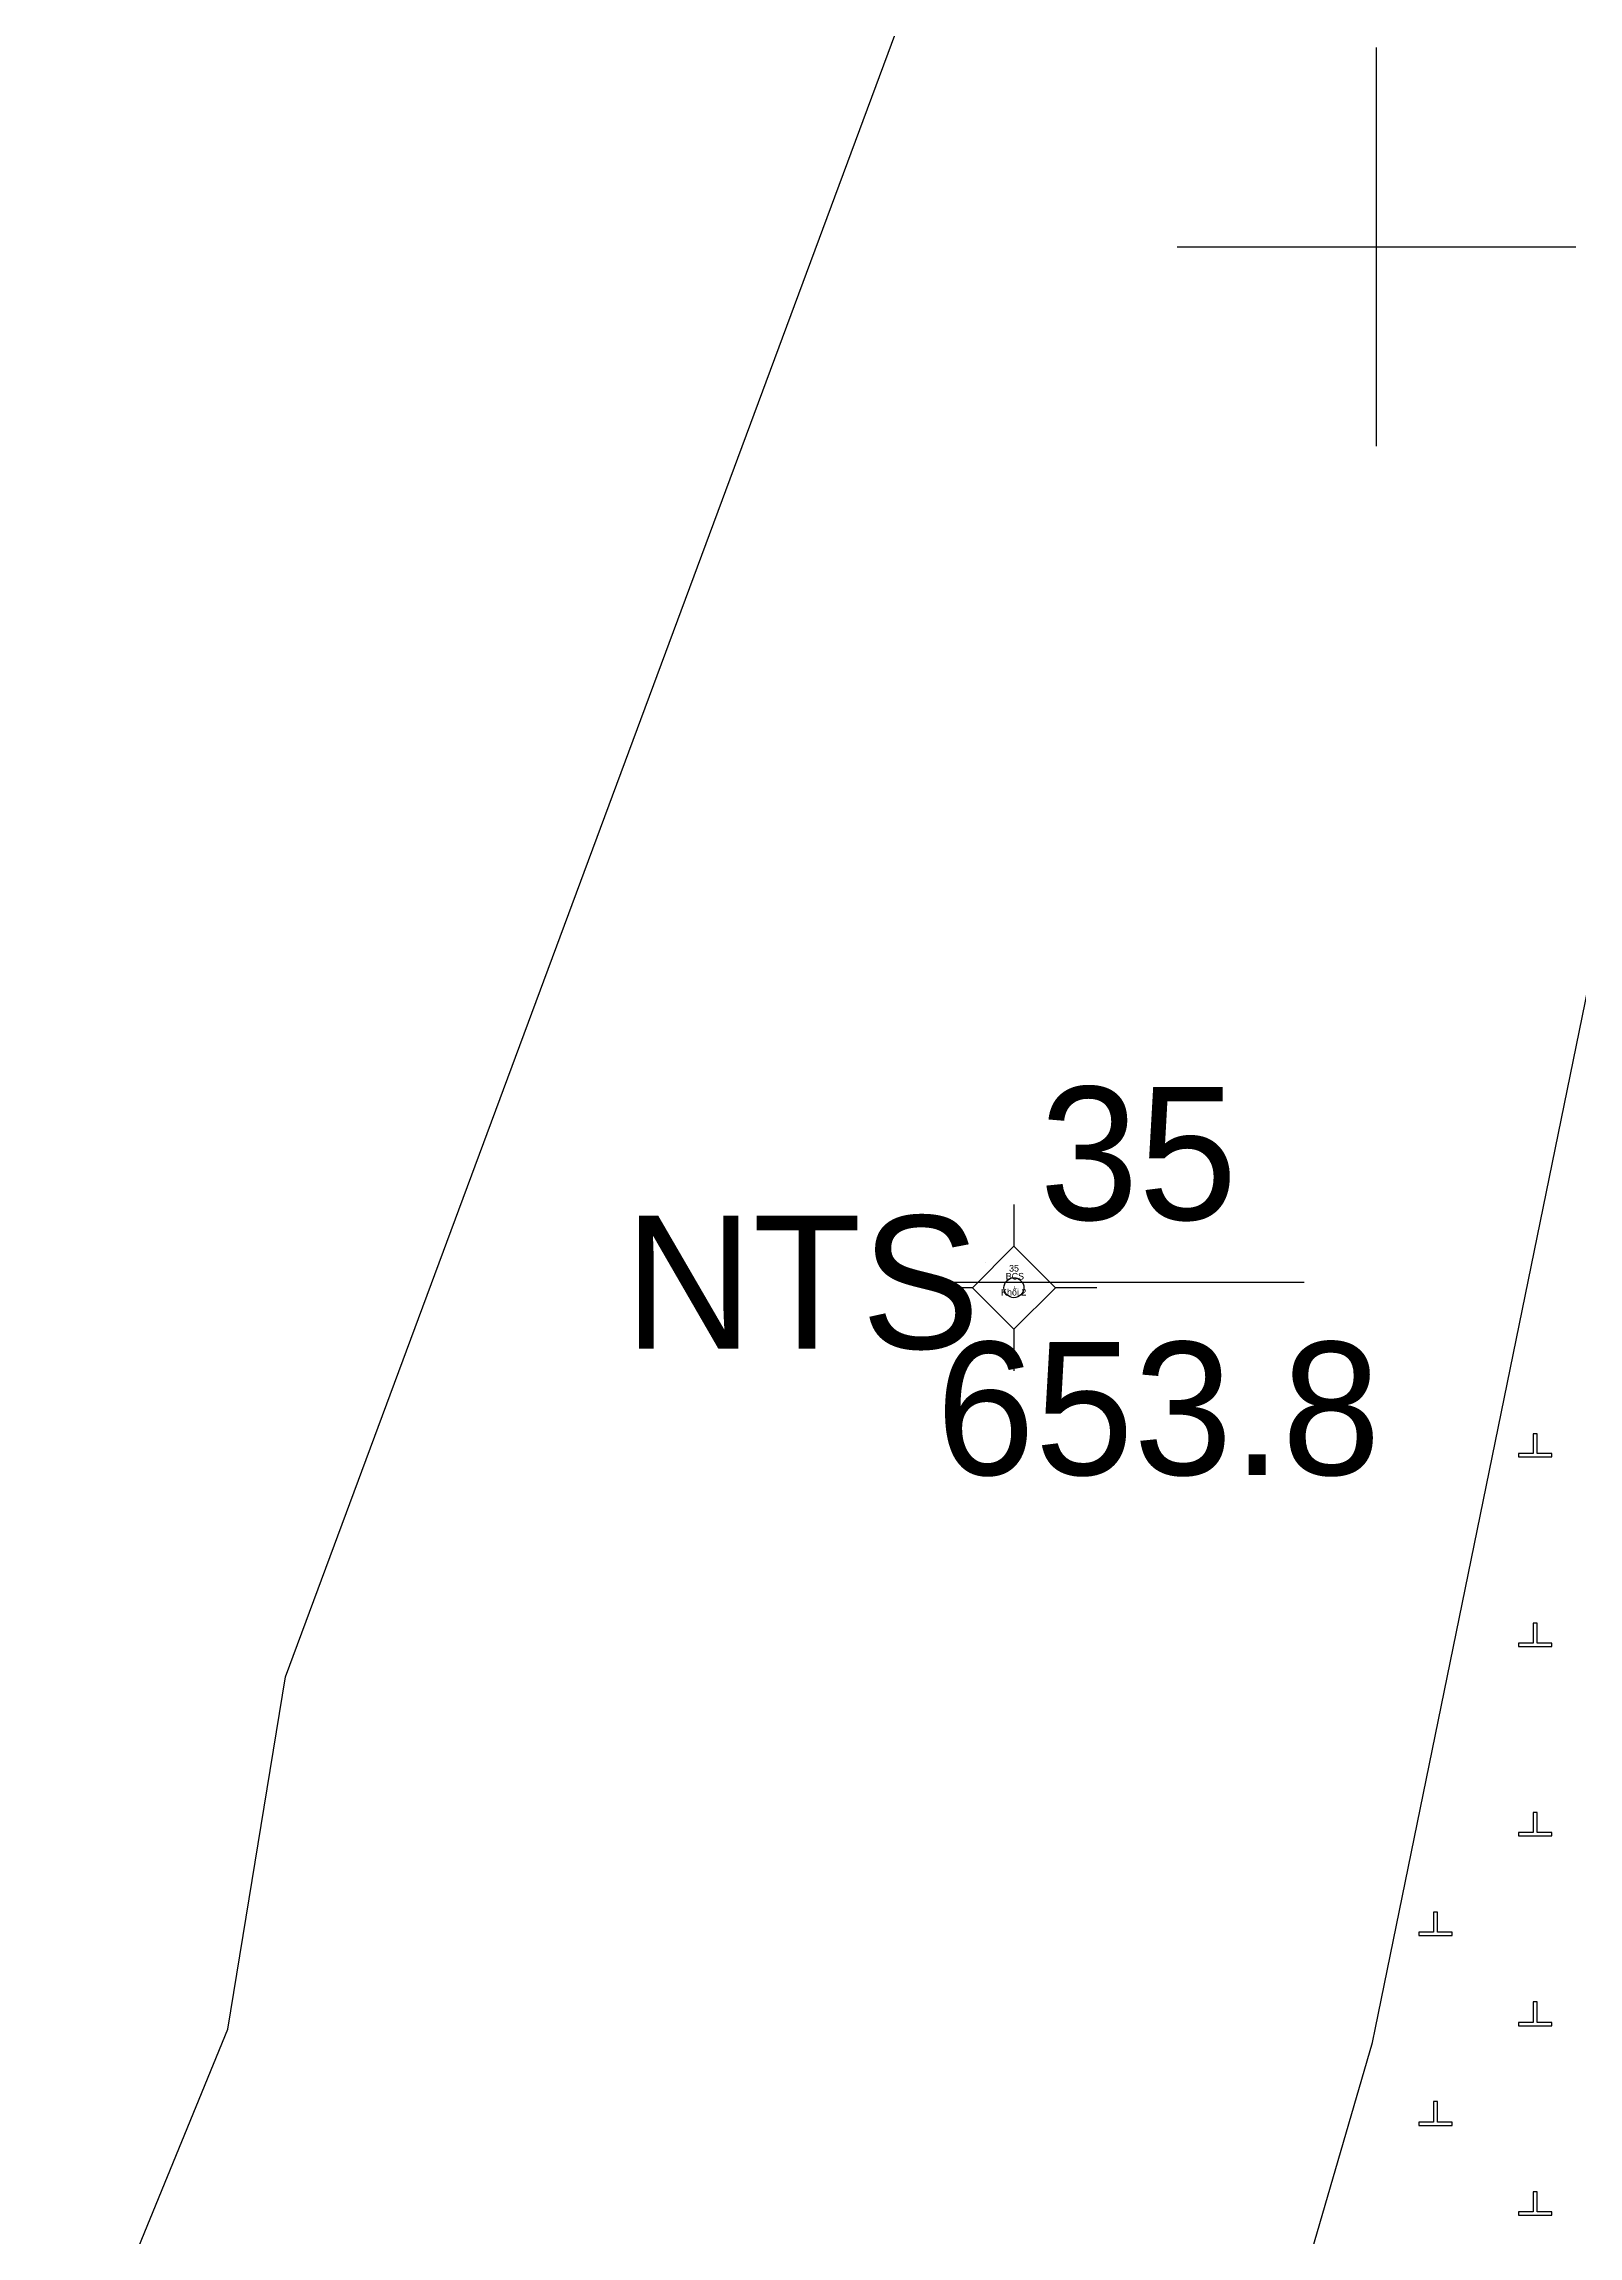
# Model space of a CAD drawing. Extents: x 550890 to 551618, y 1839259 to 1840146.
# Drawn here: x 551379.94 to 551403.04, y 1839870.06 to 1839903.06 of the extents above; entities that cross this region are included whole.
import ezdxf

# ---------------------------------------------------------------- set-up
doc = ezdxf.new("R2010")
doc.units = 0
for name, color, linetype in [('Level 11', 7, 'Continuous'), ('Level 13', 7, 'Continuous'), ('Level 15', 7, 'Continuous'), ('Level 19', 7, 'Continuous'), ('Level 2', 7, 'Continuous'), ('Level 31', 7, 'Continuous'), ('Level 4', 7, 'Continuous'), ('Level 63', 7, 'Continuous')]:
    doc.layers.add(name, color=color, linetype=linetype)

msp = doc.modelspace()

# ---------------------------------------------------------------- linework, layer by layer
at = {"layer": 'Level 11'}
for p, q in [((551394.543, 1839885.587), (551394.543, 1839884.962)), ((551394.543, 1839884.962), (551393.918, 1839884.337)), ((551395.168, 1839884.337), (551394.543, 1839884.962)), ((551393.918, 1839884.337), (551393.293, 1839884.337)), ((551393.918, 1839884.337), (551394.543, 1839883.712)), ((551394.543, 1839883.712), (551395.168, 1839884.337)), ((551395.793, 1839884.337), (551395.168, 1839884.337)), ((551394.543, 1839883.712), (551394.543, 1839883.087))]:
    msp.add_line(p, q, dxfattribs=at)
msp.add_circle((551394.543, 1839884.337), 0.15, dxfattribs=at)
at = {"layer": 'Level 13'}
for p, q in [((551394.12, 1839884.72), (551394.12, 1839884.72)), ((551393.51, 1839884.42), (551398.91, 1839884.42))]:
    msp.add_line(p, q, dxfattribs=at)
at = {"layer": 'Level 19'}
for p, q in [((551402.42, 1839882.14), (551402.36, 1839882.14)), ((551402.36, 1839882.14), (551402.36, 1839881.84)), ((551402.42, 1839881.84), (551402.42, 1839882.14)), ((551402.36, 1839881.84), (551402.14, 1839881.84)), ((551402.14, 1839881.84), (551402.14, 1839881.79)), ((551402.14, 1839881.79), (551402.64, 1839881.79)), ((551402.64, 1839881.84), (551402.42, 1839881.84)), ((551402.64, 1839881.79), (551402.64, 1839881.84)), ((551402.42, 1839879.29), (551402.36, 1839879.29)), ((551402.36, 1839879.29), (551402.36, 1839878.99)), ((551402.42, 1839878.99), (551402.42, 1839879.29)), ((551402.36, 1839878.99), (551402.14, 1839878.99)), ((551402.14, 1839878.99), (551402.14, 1839878.94)), ((551402.14, 1839878.94), (551402.64, 1839878.94)), ((551402.64, 1839878.99), (551402.42, 1839878.99)), ((551402.64, 1839878.94), (551402.64, 1839878.99)), ((551402.42, 1839876.44), (551402.36, 1839876.44)), ((551402.36, 1839876.44), (551402.36, 1839876.14)), ((551402.42, 1839876.14), (551402.42, 1839876.44)), ((551402.36, 1839876.14), (551402.14, 1839876.14)), ((551402.14, 1839876.14), (551402.14, 1839876.09)), ((551402.14, 1839876.09), (551402.64, 1839876.09)), ((551402.64, 1839876.14), (551402.42, 1839876.14)), ((551402.64, 1839876.09), (551402.64, 1839876.14)), ((551400.92, 1839874.94), (551400.86, 1839874.94)), ((551400.86, 1839874.94), (551400.86, 1839874.64)), ((551400.92, 1839874.64), (551400.92, 1839874.94)), ((551400.86, 1839874.64), (551400.64, 1839874.64)), ((551400.64, 1839874.64), (551400.64, 1839874.59)), ((551400.64, 1839874.59), (551401.14, 1839874.59)), ((551401.14, 1839874.64), (551400.92, 1839874.64)), ((551401.14, 1839874.59), (551401.14, 1839874.64)), ((551402.42, 1839873.59), (551402.36, 1839873.59)), ((551402.36, 1839873.59), (551402.36, 1839873.28)), ((551402.42, 1839873.28), (551402.42, 1839873.59)), ((551402.36, 1839873.28), (551402.14, 1839873.28)), ((551402.14, 1839873.28), (551402.14, 1839873.23)), ((551402.14, 1839873.23), (551402.64, 1839873.23)), ((551402.64, 1839873.28), (551402.42, 1839873.28)), ((551402.64, 1839873.23), (551402.64, 1839873.28)), ((551400.86, 1839871.78), (551400.64, 1839871.78)), ((551400.64, 1839871.78), (551400.64, 1839871.73)), ((551400.92, 1839872.09), (551400.86, 1839872.09)), ((551400.86, 1839872.09), (551400.86, 1839871.78)), ((551400.92, 1839871.78), (551400.92, 1839872.09)), ((551401.14, 1839871.78), (551400.92, 1839871.78)), ((551401.14, 1839871.73), (551401.14, 1839871.78)), ((551400.64, 1839871.73), (551401.14, 1839871.73)), ((551402.42, 1839870.73), (551402.36, 1839870.73)), ((551402.36, 1839870.73), (551402.36, 1839870.43)), ((551402.42, 1839870.43), (551402.42, 1839870.73)), ((551402.36, 1839870.43), (551402.14, 1839870.43)), ((551402.14, 1839870.43), (551402.14, 1839870.38)), ((551402.14, 1839870.38), (551402.64, 1839870.38)), ((551402.64, 1839870.43), (551402.42, 1839870.43)), ((551402.64, 1839870.38), (551402.64, 1839870.43))]:
    msp.add_line(p, q, dxfattribs=at)
at = {"layer": 'Level 31'}
for points in [[(551379.94, 1839866.42), (551382.71, 1839873.18), (551383.58, 1839878.48), (551393.62, 1839905.53)], [(551398.79, 1839869.03), (551399.94, 1839872.98), (551403.55, 1839890.61), (551405.63, 1839890.47), (551407.76, 1839903.16)]]:
    msp.add_lwpolyline(points, dxfattribs=at)
at = {"layer": 'Level 63'}
for points in [[(551400, 1839897), (551400, 1839903)], [(551397, 1839900), (551403, 1839900)]]:
    msp.add_lwpolyline(points, dxfattribs=at)

# ---------------------------------------------------------------- texts
at = {"layer": 'Level 13'}
msp.add_text('35', height=2, dxfattribs=at).set_placement((551394.93, 1839885.36))
at = {"layer": 'Level 15'}
for s, p in [('35', (551394.47, 1839884.58)), ('Khối 2', (551394.35, 1839884.22)), ('BCS', (551394.42, 1839884.46)), ('.', (551394.53, 1839884.34))]:
    msp.add_text(s, height=0.1, dxfattribs=at).set_placement(p)
at = {"layer": 'Level 2'}
msp.add_text('NTS', height=2, dxfattribs=at).set_placement((551388.68, 1839883.42))
at = {"layer": 'Level 4'}
msp.add_text('653.8', height=2, dxfattribs=at).set_placement((551393.37, 1839881.52))

doc.saveas('drawing.dxf')
